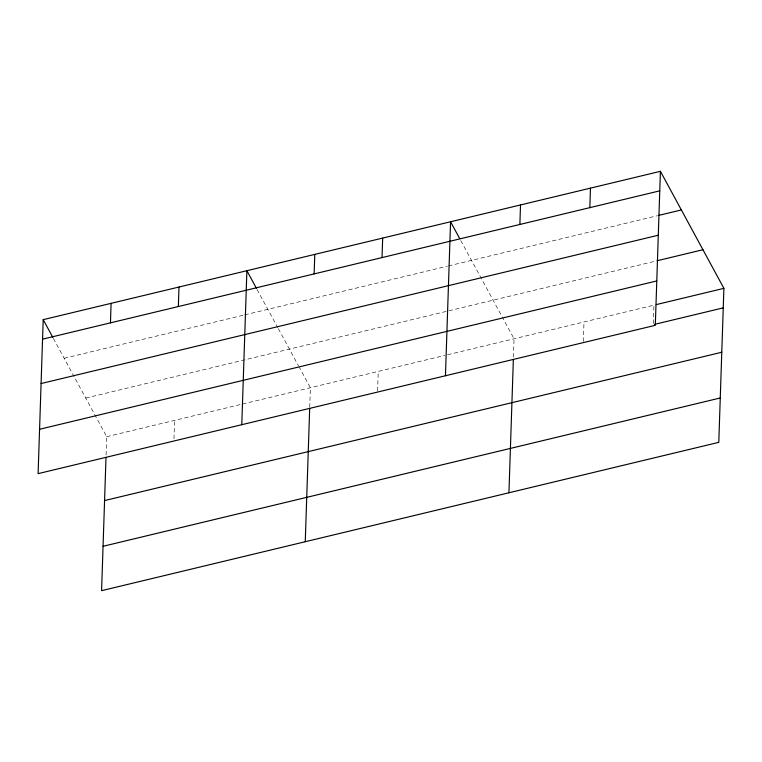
<?xml version="1.0" encoding="UTF-8"?>
<svg xmlns="http://www.w3.org/2000/svg" width="762" height="762" viewBox="0 0 762 762"><rect width="100%" height="100%" fill="white"/><g stroke="black" fill="none" stroke-linecap="round" stroke-linejoin="round"><path stroke-width="0.57" stroke-dasharray="3.81 2.86" d="M106.08 455.057L106.69 436.683L74.676 377.657M173.974 438.741L174.584 420.367M309.724 407.251L310.372 387.734L299.047 366.855M377.609 390.935L378.257 371.418M513.436 357.159L514.045 338.785L502.158 316.868M583.349 341.49L583.997 321.974M653.339 323.536L653.948 305.162L446.151 355.102M64.16 358.273L243.669 315.135M244.821 314.858L447.351 266.186M448.504 265.909L657.292 215.732M85.744 398.059L655.939 261.033M106.69 436.683L241.325 404.327M242.478 404.05L445.008 355.378M460.762 240.544L501.596 315.82M257.08 289.493L277.797 327.689M278.349 328.708L298.475 365.817M53.397 338.442L74.114 376.638"/><path stroke-width="1.14" d="M43.205 319.659L38.1 473.65L655.31 325.317L660.416 171.326L43.205 319.659L52.835 337.395M106.004 457.371L101.584 590.674L718.795 442.341L723.9 288.35L660.416 171.326M110.452 322.859L111.1 303.333M178.346 306.543L178.994 287.017M241.783 424.701L246.888 270.7L256.518 288.446M305.257 541.725L309.686 408.422M314.135 273.91L314.782 254.384M382.029 257.594L382.676 238.068M445.456 375.752L450.571 221.752L459.629 238.458M508.94 492.776L513.359 359.474M519.875 224.466L520.522 204.94M589.826 207.655L590.474 188.138M42.558 339.176L659.768 190.843M658.435 215.456L681.371 209.941M41.091 383.553L658.301 235.22M657.082 260.756L702.955 249.726M39.576 429.273L656.787 280.94M656.244 304.61L723.9 288.35M654.444 324.402L723.252 307.867M104.565 500.577L721.776 352.244M103.051 546.297L720.261 397.974"/></g></svg>
